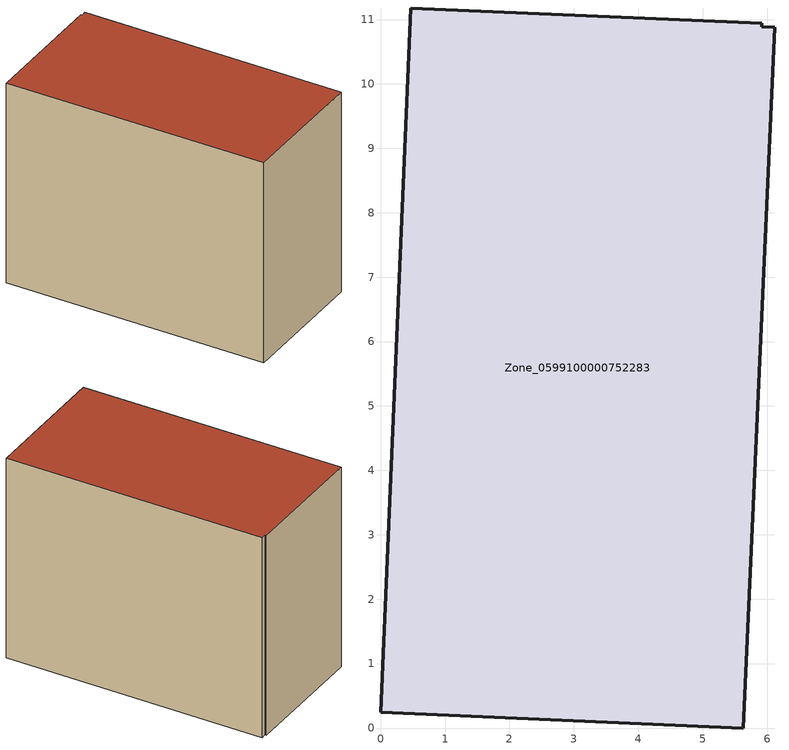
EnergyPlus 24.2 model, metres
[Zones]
Zone_0599100000752283
 floor ground (C_G): 0,0.24 0.47,11.18 5.92,10.95 5.92,10.89 6.12,10.88 5.63,0 z1.02
 wall outside (C_F): 0,0.24 5.63,0 6.12,10.88 5.92,10.89 5.92,10.95 0.47,11.18 0,0.24 z1.02:9.69
 roof outside (C_R): 0.47,11.18 0,0.24 5.63,0 6.12,10.88 5.92,10.89 5.92,10.95 z9.69
[BUILDING]
Pand.0599100000752283: North Axis=0; Terrain=City; Loads Convergence Tolerance Value=0.04; Temperature Convergence Tolerance Value=0.4; Solar Distribution=FullExterior; Maximum Number of Warmup Days=25; Minimum Number of Warmup Days=1
[Site:Location]
Rotterdam.The.Hague.AP_ZH_NLD Design_Conditions: Latitude=51.96; Longitude=4.45; Time Zone=1; Elevation=-4.5
[SITE:GROUNDTEMPERATURE:BUILDINGSURFACE]
18, 18, 18, 18, 18, 18, 18, 18, 18, 18, 18, 18
[MATERIAL] Thermal Absorptance=0.9; Solar Absorptance=0.7; Visible Absorptance=0.7
Name | Roughness | Thickness | Conductivity | Density | Specific Heat
G.TC.2006-2014 | MediumSmooth | 0.15 | 0.06 | 540 | 1210
F.TC.2006-2014 | Rough | 0.3 | 0.12 | 1920 | 840
R.TC.2006-2014 | MediumRough | 0.2 | 0.08 | 1500 | 1000
[CONSTRUCTION]
C_G: G.TC.2006-2014
C_F: F.TC.2006-2014
C_R: R.TC.2006-2014
[ZONE]
Zone_0599100000752283: Type=1; Multiplier=1; Ceiling Height=Autocalculate; Volume=Autocalculate; Floor Area=autocalculate; Part of Total Floor Area=Yes
[ZONEINFILTRATION:DESIGNFLOWRATE]
Infil_Zone_0599100000752283: Zone or ZoneList or Space or SpaceList=Zone_0599100000752283; Schedule=AlwaysOn; Design Flow Rate Calculation Method=Flow/Area; Flow Rate per Floor Area=0.0015; Constant Term Coefficient=1; Temperature Term Coefficient=0; Velocity Term Coefficient=0; Velocity Squared Term Coefficient=0
[HVACTEMPLATE:ZONE:IDEALLOADSAIRSYSTEM]
Zone_0599100000752283: Maximum Heating Supply Air Temperature=50; Minimum Cooling Supply Air Temperature=13; Maximum Heating Supply Air Humidity Ratio=0.0156; Minimum Cooling Supply Air Humidity Ratio=0.0077; Heating Limit=NoLimit; Cooling Limit=NoLimit; Dehumidification Control Type=ConstantSensibleHeatRatio; Cooling Sensible Heat Ratio=0.7; Dehumidification Setpoint=60; Humidification Control Type=None; Humidification Setpoint=30; Outdoor Air Method=None; Outdoor Air Flow Rate per Person=0.00944; Outdoor Air Flow Rate per Zone Floor Area=0; Outdoor Air Flow Rate per Zone=0; Demand Controlled Ventilation Type=None; Outdoor Air Economizer Type=NoEconomizer; Heat Recovery Type=None; Sensible Heat Recovery Effectiveness=0.7; Latent Heat Recovery Effectiveness=0.65
[ZONECONTROL:THERMOSTAT]
ThermostatControl_Zone_0599100000752283: Zone or ZoneList=Zone_0599100000752283; Control Type Schedule=DualSetpointControlType; Control 1=Thermostat_Zone_0599100000752283; Temperature Difference Between Cutout And Setpoint=0
[THERMOSTATSETPOINT:DUALSETPOINT]
Thermostat_Zone_0599100000752283: Heating Setpoint Temperature Schedule=HeatingSetpoint_Zone_0599100000752283; Cooling Setpoint Temperature Schedule=CoolingSetpoint_Zone_0599100000752283
[SCHEDULE:COMPACT]
HeatingSetpoint_Zone_0599100000752283: Through: 12/31, For: AllDays, Until: 24:00, 21
CoolingSetpoint_Zone_0599100000752283: Through: 12/31, For: AllDays, Until: 24:00, 24
DualSetpointControlType: Through: 12/31, For: AllDays, Until: 24:00, 4
AlwaysOn: Through: 12/31, For: AllDays, Until: 24:00, 1
